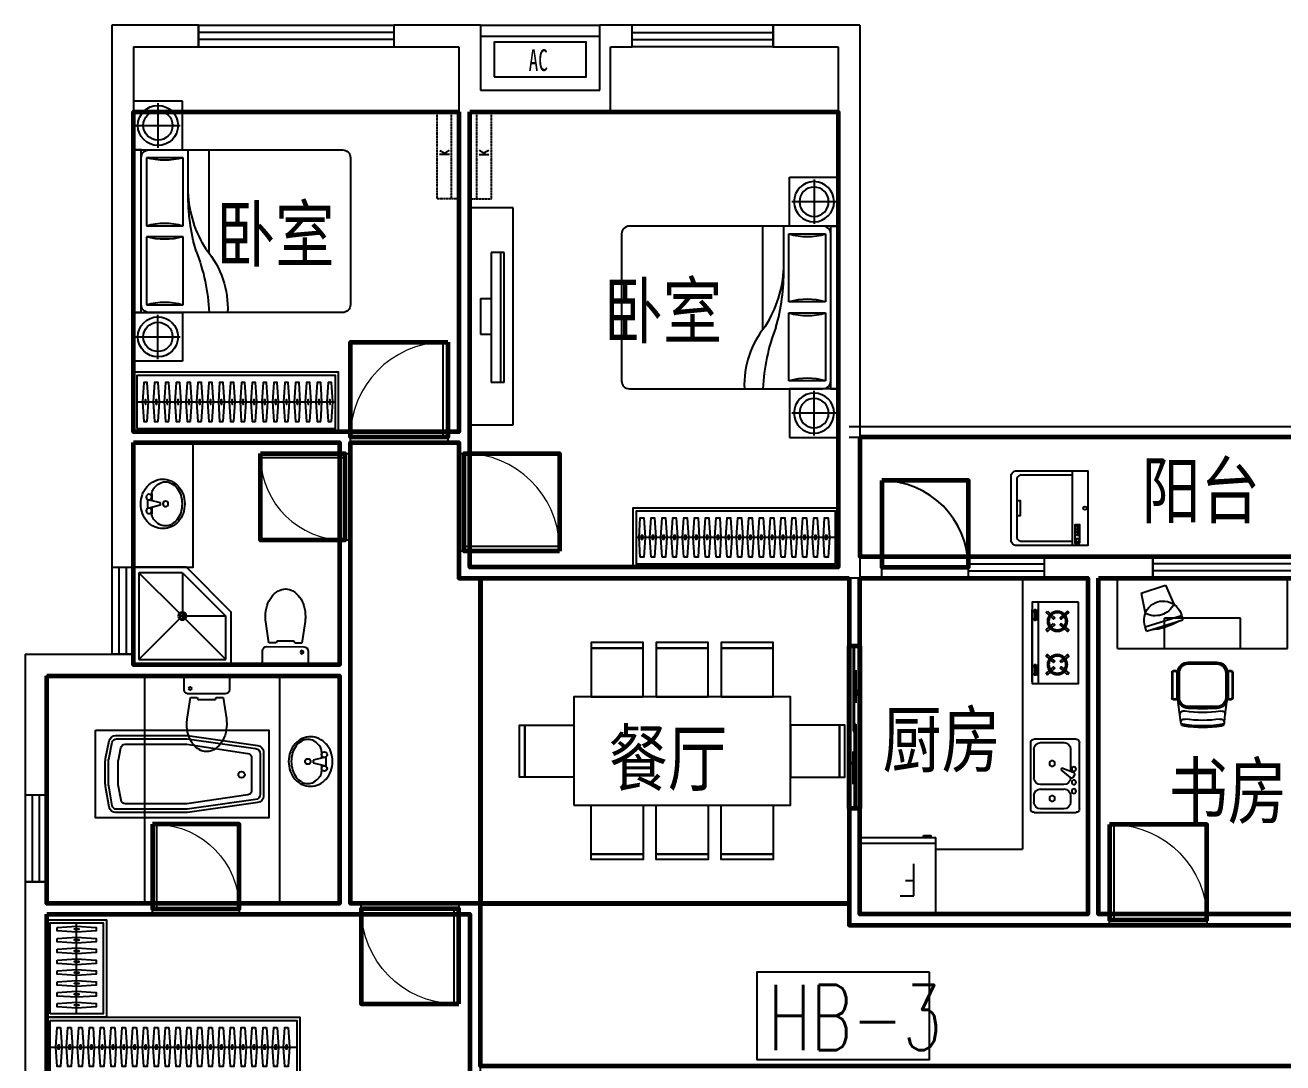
# Model space of a CAD drawing. Extents: x 4765935 to 4799335, y -1163545 to -1143942.
# Drawn here: x 4765935 to 4777535, y -1153512 to -1143942 of the extents above; entities that cross this region are included whole.
import ezdxf

# ---------------------------------------------------------------- set-up
doc = ezdxf.new("R2010")
doc.units = 0
doc.header["$MEASUREMENT"] = 0
doc.linetypes.add('HIDDEN', pattern=[0.375, 0.25, -0.125])
doc.layers.get('0').update_dxf_attribs({"linetype": 'CONTINUOUS'})
for name, color, linetype in [('Balcony(阳台)', 11, 'CONTINUOUS'), ('Elec(电器)', 33, 'CONTINUOUS'), ('FURN', 8, 'CONTINUOUS'), ('Furniture(家具)', 8, 'CONTINUOUS'), ('Lvtry(厨卫)', 136, 'CONTINUOUS'), ('Text(文字)', 7, 'CONTINUOUS'), ('WALL', 2, 'CONTINUOUS'), ('WINDOW', 4, 'CONTINUOUS')]:
    doc.layers.add(name, color=color, linetype=linetype)
doc.layers.add('GT_书房', color=205, linetype='CONTINUOUS', lineweight=60, true_color=0x8059a6)
for name, color, linetype, lineweight in [('GT_卧室', 1, 'CONTINUOUS', 60), ('GT_卫生间', 5, 'CONTINUOUS', 60), ('GT_厨房', 4, 'CONTINUOUS', 60), ('GT_过道', 30, 'CONTINUOUS', 60), ('GT_门', 245, 'CONTINUOUS', 60), ('GT_阳台', 6, 'CONTINUOUS', 60), ('GT_餐厅', 3, 'CONTINUOUS', 60)]:
    doc.layers.add(name, color=color, linetype=linetype, lineweight=lineweight)
doc.styles.add('-黑体', font='simhei.ttf', dxfattribs={"width": 0.8})
doc.styles.add('_ZBHZ', font='simhei.ttf', dxfattribs={"width": 0.8})
doc.styles.add('DIM_FONT', font='SIMPLEX.shx', dxfattribs={"width": 0.8})
doc.styles.add('HZ', font='txt', dxfattribs={"bigfont": 'hztxt'})

# ---------------------------------------------------------------- blocks, each defined once
blk = doc.blocks.new('*U31')
blk.add_line((-970, -275), (1305, -275))
for points in [[(-1000, 0), (1335, 0), (1335, -550), (-1000, -550)], [(-970, -30), (1305, -30), (1305, -520), (-970, -520)]]:
    blk.add_lwpolyline(points, close=True)
at = {"elevation": 0}
for points in [[(-874, -95), (-862, -275), (-874, -455), (-906, -455), (-918, -275), (-906, -95)], [(-774, -95), (-762, -275), (-774, -455), (-806, -455), (-818, -275), (-806, -95)], [(-674, -95), (-662, -275), (-674, -455), (-706, -455), (-718, -275), (-706, -95)], [(-574, -95), (-562, -275), (-574, -455), (-606, -455), (-618, -275), (-606, -95)], [(-474, -95), (-462, -275), (-474, -455), (-506, -455), (-518, -275), (-506, -95)], [(-374, -95), (-362, -275), (-374, -455), (-406, -455), (-418, -275), (-406, -95)], [(-274, -95), (-262, -275), (-274, -455), (-306, -455), (-318, -275), (-306, -95)], [(-174, -95), (-162, -275), (-174, -455), (-206, -455), (-218, -275), (-206, -95)], [(-74, -95), (-62, -275), (-74, -455), (-106, -455), (-118, -275), (-106, -95)], [(26, -95), (38, -275), (26, -455), (-6, -455), (-18, -275), (-6, -95)], [(126, -95), (138, -275), (126, -455), (94, -455), (82, -275), (94, -95)], [(226, -95), (238, -275), (226, -455), (194, -455), (182, -275), (194, -95)], [(326, -95), (338, -275), (326, -455), (294, -455), (282, -275), (294, -95)], [(426, -95), (438, -275), (426, -455), (394, -455), (382, -275), (394, -95)], [(526, -95), (538, -275), (526, -455), (494, -455), (482, -275), (494, -95)], [(626, -95), (638, -275), (626, -455), (594, -455), (582, -275), (594, -95)], [(726, -95), (738, -275), (726, -455), (694, -455), (682, -275), (694, -95)], [(826, -95), (838, -275), (826, -455), (794, -455), (782, -275), (794, -95)], [(926, -95), (938, -275), (926, -455), (894, -455), (882, -275), (894, -95)], [(1026, -95), (1038, -275), (1026, -455), (994, -455), (982, -275), (994, -95)], [(1126, -95), (1138, -275), (1126, -455), (1094, -455), (1082, -275), (1094, -95)], [(1226, -95), (1238, -275), (1226, -455), (1194, -455), (1182, -275), (1194, -95)]]:
    blk.add_lwpolyline(points, close=True, dxfattribs=at)
at = {"ltscale": 15, "elevation": 0}
for points in [[(-894, -255), (-886, -255), (-886, -295), (-894, -295)], [(-794, -255), (-786, -255), (-786, -295), (-794, -295)], [(-694, -255), (-686, -255), (-686, -295), (-694, -295)], [(-594, -255), (-586, -255), (-586, -295), (-594, -295)], [(-494, -255), (-486, -255), (-486, -295), (-494, -295)], [(-394, -255), (-386, -255), (-386, -295), (-394, -295)], [(-294, -255), (-286, -255), (-286, -295), (-294, -295)], [(-194, -255), (-186, -255), (-186, -295), (-194, -295)], [(-94, -255), (-86, -255), (-86, -295), (-94, -295)], [(6, -255), (14, -255), (14, -295), (6, -295)], [(106, -255), (114, -255), (114, -295), (106, -295)], [(206, -255), (214, -255), (214, -295), (206, -295)], [(306, -255), (314, -255), (314, -295), (306, -295)], [(406, -255), (414, -255), (414, -295), (406, -295)], [(506, -255), (514, -255), (514, -295), (506, -295)], [(606, -255), (614, -255), (614, -295), (606, -295)], [(706, -255), (714, -255), (714, -295), (706, -295)], [(806, -255), (814, -255), (814, -295), (806, -295)], [(906, -255), (914, -255), (914, -295), (906, -295)], [(1006, -255), (1014, -255), (1014, -295), (1006, -295)], [(1106, -255), (1114, -255), (1114, -295), (1106, -295)], [(1206, -255), (1214, -255), (1214, -295), (1206, -295)]]:
    blk.add_lwpolyline(points, close=True, dxfattribs=at)
blk = doc.blocks.new('*U33')
for p, q in [((128, 210), (0, 210)), ((0, 210), (0, -210)), ((168, -170), (168, 170)), ((400, 181), (202, 152)), ((202, 152), (202, 90)), ((202, 90), (220, 82)), ((220, 82), (220, -80)), ((220, -80), (202, -85)), ((202, -85), (202, -152)), ((0, -210), (128, -210)), ((202, -152), (398, -181))]:
    blk.add_line(p, q)
blk.add_circle((118, 154), 14.5)
for centre, radius, start, end in [((128, 170), 40, 360, 90), ((446, -168), 352, 90.2924, 97.7689), ((446, -168), 352, 73.6387, 90.2924), ((470, -85), 266, 54.4566, 73.6387), ((508, -33), 201, 30.1295, 54.4566), ((565, 1), 135, 0.2924, 30.1295), ((565, 1), 135, 330.4554, 0.2924), ((507, 33), 201, 306.1283, 330.4554), ((128, -170), 40, 270, 360), ((444, 168), 352, 262.5124, 270.2924), ((444, 168), 352, 270.2924, 286.9462), ((469, 85), 266, 286.9462, 306.1283)]:
    blk.add_arc(centre, radius, start, end)
blk = doc.blocks.new('浴缸')
blk.add_lwpolyline([(50, 0), (1650, 0), (1650, -810), (50, -810)], close=True)
for points in [[(236, -50), (899, -50), (1548, -142, -0.373608), (1600, -201), (1600, -405), (1600, -609, -0.373608), (1548, -668), (899, -760), (238, -760, -0.362448), (178, -711), (144, -520, -0.045009), (141, -493), (141, -290, -0.050682), (144, -260), (178, -98, -0.356057)], [(897, -80), (1527, -169, -0.373608), (1570, -219), (1570, -405), (1570, -591, -0.373608), (1527, -641), (897, -730), (246, -730, -0.362448), (206, -697), (173, -514, -0.045009), (171, -493), (171, -290, -0.050682), (174, -266), (205, -112, -0.356057), (245, -80)], [(893, -130), (1457, -214, -0.373608), (1491, -253), (1491, -405), (1491, -557, -0.373608), (1457, -596), (893, -680), (327, -680, -0.362448), (287, -647), (261, -504, -0.045009), (260, -493), (260, -290, -0.050682), (262, -278), (285, -162, -0.356057), (324, -130)]]:
    blk.add_lwpolyline(points, format="xyb", close=True)
blk.add_circle((1398, -411), 29)
blk = doc.blocks.new('*U38')
at = {"color": 0, "linetype": 'ByBlock'}
for p, q in [((-32, -173), (-93, -173)), ((38, -135), (-39, -135)), ((-13, -249), (-38, -148)), ((38, -148), (13, -249)), ((92, -173), (31, -173)), ((13, -249), (-13, -249))]:
    blk.add_line(p, q, dxfattribs=at)
at = {"color": 0, "linetype": 'ByBlock', "extrusion": (0, 0, -1)}
for centre, major_axis, start_param, end_param in [((-10, -302), (-162, 162), 0.056242, 0.430098), ((0, -328), (-181, 181), 0.430098, 0.782884), ((0, -328), (-181, 181), 0.782885, 1.135671), ((10, -302), (-162, 162), 1.135671, 1.509527), ((-47, -275), (-128, 128), 5.495273, 5.931345), ((-24, -285), (146, 146), 4.360549, 4.768631), ((-45, -323), (-116, 116), 5.999869, 6.422569), ((-18, -360), (148, 148), -1.431413, -1.379657), ((-92, -249), (53.9, 53.9), -1.379657, -0.787912), ((-64, -148), (-18, 18), 3.924477, 10.207662), ((63, -147), (-18, 18), 3.924477, 10.207662), ((92, -249), (53.9, 53.9), -0.787912, -0.224872), ((45, -323), (-116, 116), 1.345924, 1.849085), ((24, -285), (-146, 146), 1.509527, 1.917609), ((47, -274), (128, 128), 0.346813, 0.782885), ((-47, -275), (128, 128), 3.488405, 3.924477), ((-88, -300), (81.8, 81.8), 3.924477, 4.429073), ((-88, -300), (-81.8, 81.8), 4.990678, 5.495273), ((0, -300), (-18, 18), 3.924477, 10.207662), ((88, -300), (-81.8, 81.8), 1.849085, 2.353681), ((88, -300), (81.8, 81.8), 0.782884, 1.28748), ((47, -274), (-128, 128), 2.353681, 2.789753), ((-25, -264), (-146, 146), 4.65112, 5.059202), ((-45, -277), (-116, 116), 4.567978, 4.990678), ((-10, -247), (-162, 162), 4.277264, 4.65112), ((-18, -240), (148, 148), 2.654889, 2.997182), ((0, -221), (-181, 181), 3.924477, 4.277264), ((0, -182), (191, 191), 2.353681, 2.654889), ((0, -182), (-191, 191), 3.623269, 3.924477), ((0, -221), (-181, 181), 3.571691, 3.924477), ((18, -240), (148, 148), 1.71018, 2.052473), ((9, -247), (-162, 162), 3.197835, 3.57169), ((45, -277), (-116, 116), 2.858276, 3.280976), ((24, -264), (146, 146), 1.218956, 1.627038)]:
    blk.add_ellipse(centre, major_axis=major_axis, ratio=1, start_param=start_param, end_param=end_param, dxfattribs=at)
blk = doc.blocks.new('*U40')
blk.add_line((-970, -275), (-132, -275))
for points in [[(-1000, 0), (-102, 0), (-102, -550), (-1000, -550)], [(-970, -30), (-132, -30), (-132, -520), (-970, -520)]]:
    blk.add_lwpolyline(points, close=True)
at = {"elevation": 0}
for points in [[(-874, -95), (-862, -275), (-874, -455), (-906, -455), (-918, -275), (-906, -95)], [(-774, -95), (-762, -275), (-774, -455), (-806, -455), (-818, -275), (-806, -95)], [(-674, -95), (-662, -275), (-674, -455), (-706, -455), (-718, -275), (-706, -95)], [(-574, -95), (-562, -275), (-574, -455), (-606, -455), (-618, -275), (-606, -95)], [(-474, -95), (-462, -275), (-474, -455), (-506, -455), (-518, -275), (-506, -95)], [(-374, -95), (-362, -275), (-374, -455), (-406, -455), (-418, -275), (-406, -95)], [(-274, -95), (-262, -275), (-274, -455), (-306, -455), (-318, -275), (-306, -95)], [(-174, -95), (-162, -275), (-174, -455), (-206, -455), (-218, -275), (-206, -95)]]:
    blk.add_lwpolyline(points, close=True, dxfattribs=at)
at = {"ltscale": 15, "elevation": 0}
for points in [[(-894, -255), (-886, -255), (-886, -295), (-894, -295)], [(-794, -255), (-786, -255), (-786, -295), (-794, -295)], [(-694, -255), (-686, -255), (-686, -295), (-694, -295)], [(-594, -255), (-586, -255), (-586, -295), (-594, -295)], [(-494, -255), (-486, -255), (-486, -295), (-494, -295)], [(-394, -255), (-386, -255), (-386, -295), (-394, -295)], [(-294, -255), (-286, -255), (-286, -295), (-294, -295)], [(-194, -255), (-186, -255), (-186, -295), (-194, -295)]]:
    blk.add_lwpolyline(points, close=True, dxfattribs=at)
blk = doc.blocks.new('A$C0C6E27F8')
at = {"layer": 'FURN'}
for p, q in [((0, 1568), (0, 0)), ((648, 1568), (0, 1568)), ((648, 1568), (648, 0)), ((137, 1350), (66, 1124)), ((137, 1350), (324, 1312)), ((448, 1313), (343, 977)), ((490, 1299), (385, 964)), ((490, 1299), (448, 1313)), ((66, 1124), (241, 1049)), ((369, 433), (369, 1135)), ((648, 1135), (369, 1135)), ((856, 1027), (856, 1053)), ((862, 1027), (862, 1053)), ((869, 1066), (1106, 1066)), ((869, 1060), (1106, 1060)), ((1113, 1053), (1113, 1027)), ((1119, 1053), (1119, 1027)), ((343, 977), (385, 964)), ((1106, 1019), (869, 1019)), ((1106, 1014), (869, 1014)), ((1106, 1014), (869, 1014)), ((1102, 1014), (873, 1014)), ((1102, 997), (873, 997)), ((1257, 992), (1102, 1014)), ((1227, 945), (1226, 964)), ((1327, 983), (1257, 992)), ((774, 915), (774, 652)), ((790, 915), (790, 652)), ((1184, 652), (1184, 915)), ((1201, 652), (1201, 915)), ((1201, 830), (1201, 737)), ((1227, 620), (1225, 602)), ((1327, 582), (1256, 574)), ((856, 515), (856, 541)), ((862, 515), (862, 541)), ((869, 554), (1106, 554)), ((869, 554), (1106, 554)), ((869, 548), (1106, 548)), ((1106, 507), (869, 507)), ((1106, 502), (869, 502)), ((873, 570), (1102, 570)), ((873, 554), (1102, 554)), ((1256, 574), (1102, 554)), ((1113, 541), (1113, 515)), ((1119, 541), (1119, 515)), ((649, 433), (369, 433)), ((648, 0), (0, 0))]:
    blk.add_line(p, q, dxfattribs=at)
for centre, radius, start, end in [((387, 1147), 176, 69.7334, 255.3221), ((153, 1221), 194, 297.1555, 27.8831), ((-143, 1314), 624, 329.7446, 355.3107), ((869, 1053), 13.1, 90, 180), ((869, 1053), 7.66, 90, 180), ((1106, 1053), 13.1, 0, 90), ((1106, 1053), 7.66, 0, 90), ((873, 915), 98.5, 90, 180), ((873, 915), 82.1, 90, 180), ((869, 1027), 13.1, 180, 270), ((869, 1027), 7.66, 180, 270), ((1102, 915), 98.5, 0, 90), ((1102, 915), 82.1, 0, 90), ((1106, 1027), 7.66, 270, 0), ((1106, 1027), 13.1, 270, 0), ((1253, 964), 27.4, 82.6639, 179.9194), ((145, 782), 1094, 351.4477, 8.5523), ((1330, 952), 30.7, 94.3671, 192.7376), ((218, 782), 1094, 351.4477, 8.5523), ((1332, 950), 32.8, 8.5523, 98.5523), ((218, 782), 1144, 350.0128, 9.9872), ((218, 782), 1160, 351.4477, 8.5523), ((873, 652), 98.5, 180, 270), ((873, 652), 82.1, 180, 270), ((1102, 652), 82.1, 270, 0), ((1102, 652), 98.5, 270, 0), ((1253, 602), 27.4, 179.9194, 276.3911), ((1330, 616), 30.7, 167.2624, 265.6329), ((1332, 615), 32.8, 261.4477, 351.4477), ((869, 541), 13.1, 90, 180), ((869, 515), 13.1, 180, 270), ((869, 541), 7.66, 90, 180), ((869, 515), 7.66, 180, 270), ((1106, 541), 13.1, 0, 90), ((1106, 541), 7.66, 0, 90), ((1106, 515), 7.66, 270, 0), ((1106, 515), 13.1, 270, 0)]:
    blk.add_arc(centre, radius, start, end, dxfattribs=at)
blk = doc.blocks.new('fer')
at = {"layer": 'Lvtry(厨卫)'}
blk.add_line((2033058, -791454), (2033741, -791454), dxfattribs=at)
blk.add_lwpolyline([(2033694, -792016), (2033104, -792016, -0.414214), (2033054, -791966), (2033054, -791310), (2033744, -791310), (2033744, -791966, -0.414214)], format="xyb", close=True, dxfattribs=at)
blk.add_lwpolyline([(2033706, -791454), (2033706, -791921, -0.414214), (2033666, -791961), (2033131, -791961, -0.414214), (2033091, -791921), (2033091, -791454)], format="xyb", dxfattribs=at)
for points in [[(2033722, -791381), (2033551, -791381), (2033551, -791429), (2033722, -791429)], [(2033562, -791396), (2033575, -791396), (2033575, -791408), (2033562, -791408)], [(2033587, -791396), (2033601, -791396), (2033601, -791408), (2033587, -791408)], [(2033612, -791396), (2033625, -791396), (2033625, -791408), (2033612, -791408)], [(2033638, -791396), (2033652, -791396), (2033652, -791408), (2033638, -791408)], [(2033680, -791420), (2033708, -791420), (2033708, -791390), (2033680, -791390)]]:
    blk.add_lwpolyline(points, close=True, dxfattribs=at)
blk.add_lwpolyline([(2033328, -791961), (2033328, -791933), (2033399, -791933), (2033470, -791933), (2033470, -791961)], dxfattribs=at)
blk.add_circle((2033399, -791335), 16, dxfattribs=at)
blk = doc.blocks.new('$plan$00002156')
for p, q in [((-450, 450, 0), (450, 450, 0)), ((-450, -450, 0), (-450, 450, 0)), ((-400, 400, 0), (400, 400, 0)), ((-400, 400, 0), (-26.2175, 26.2175, 0)), ((-400, -400, 0), (-400, 400, 0)), ((26.4075, 26.41, 0), (400, 400, 0)), ((400, 400, 0), (400, 0, 0)), ((450, 450, 0), (450, -37.5, 0)), ((0, 0, 0), (-25, 0, 0)), ((0, 0, 0), (0, 25, 0)), ((25, 0, 0), (0, 0, 0)), ((0, -25, 0), (0, 0, 0)), ((0, -400, 0), (400, 0, 0)), ((400, 0, 0), (37.5, 0, 0)), ((-400, -400, 0), (-26.5225, -26.5225, 0)), ((0, -400, 0), (0, -37.5, 0)), ((37.5, -450, 0), (450, -37.5, 0)), ((37.5, -450, 0), (-450, -450, 0)), ((0, -400, 0), (-400, -400, 0))]:
    blk.add_line(p, q)
for radius in [37.5, 25]:
    blk.add_circle((0, 0, 0), radius)
blk = doc.blocks.new('空调室外机2')
at = {"ltscale": 0.5}
blk.add_lwpolyline([(0, 0), (850, 0), (850, 320), (0, 320)], close=True, dxfattribs=at)
at = {"ltscale": 0.5, "style": '_ZBHZ', "width": 0.65}
blk.add_text('AC', height=200, dxfattribs=at).set_placement((319, 55))
blk = doc.blocks.new('双人床1')
at = {"layer": 'Furniture(家具)', "ltscale": 30}
for p, q in [((810815, -158427), (810365, -158427)), ((810365, -158427), (810365, -158877)), ((810590, -158447), (810590, -158857)), ((810815, -158877), (810815, -158427)), ((810385, -158652), (810796, -158652)), ((810365, -158877), (810365, -160377)), ((810438, -158877), (810365, -158877)), ((810365, -158877), (810815, -158877)), ((810435, -158877), (810435, -160377)), ((812293, -158877), (810508, -158877)), ((810484, -159576), (810484, -158949)), ((810484, -158949), (810821, -158949)), ((810821, -158949), (810821, -159576)), ((812365, -160305), (812365, -158949)), ((811062, -159431), (811062, -160377)), ((810821, -159576), (810484, -159576)), ((810484, -160305), (810484, -159678)), ((810484, -159678), (810821, -159678)), ((810821, -159678), (810821, -160305)), ((810869, -159979), (810869, -160377)), ((810821, -160305), (810484, -160305)), ((810438, -160377), (810365, -160377)), ((810365, -160827), (810365, -160377)), ((810365, -160377), (810815, -160377)), ((810508, -160377), (812293, -160377)), ((810590, -160807), (810590, -160397)), ((810815, -160377), (810815, -160827)), ((810385, -160602), (810796, -160602)), ((810815, -160827), (810365, -160827))]:
    blk.add_line(p, q, dxfattribs=at)
for centre, radius, start, end in [((810590, -158652), 185, 0, 359.7478), ((810590, -158652), 135, 0, 359.6531), ((810508, -158949), 72.3, 90, 180), ((809291, -158796), 1773, 338.5931, 357.384), ((810381, -158913), 852, 320.4539, 2.4327), ((812293, -158949), 72.3, 0, 90), ((810652, -158371), 602, 253.7398, 286.2602), ((812730, -159957), 1861, 163.9608, 180.6772), ((811937, -160033), 1069, 147.2925, 177.771), ((810652, -160154), 602, 73.7398, 106.2602), ((810652, -159100), 602, 253.7398, 286.2602), ((810508, -160305), 72.3, 180, 270), ((810652, -160883), 602, 73.7398, 106.2602), ((812293, -160305), 72.3, 270, 0), ((810590, -160602), 185, 0.2522, 0), ((810590, -160602), 135, 0.3469, 0)]:
    blk.add_arc(centre, radius, start, end, dxfattribs=at)
blk = doc.blocks.new('*U34')
blk.add_line((-970, -275), (861, -275))
for points in [[(-1000, 0), (891, 0), (891, -550), (-1000, -550)], [(-970, -30), (861, -30), (861, -520), (-970, -520)]]:
    blk.add_lwpolyline(points, close=True)
at = {"elevation": 0}
for points in [[(-874, -95), (-862, -275), (-874, -455), (-906, -455), (-918, -275), (-906, -95)], [(-774, -95), (-762, -275), (-774, -455), (-806, -455), (-818, -275), (-806, -95)], [(-674, -95), (-662, -275), (-674, -455), (-706, -455), (-718, -275), (-706, -95)], [(-574, -95), (-562, -275), (-574, -455), (-606, -455), (-618, -275), (-606, -95)], [(-474, -95), (-462, -275), (-474, -455), (-506, -455), (-518, -275), (-506, -95)], [(-374, -95), (-362, -275), (-374, -455), (-406, -455), (-418, -275), (-406, -95)], [(-274, -95), (-262, -275), (-274, -455), (-306, -455), (-318, -275), (-306, -95)], [(-174, -95), (-162, -275), (-174, -455), (-206, -455), (-218, -275), (-206, -95)], [(-74, -95), (-62, -275), (-74, -455), (-106, -455), (-118, -275), (-106, -95)], [(26, -95), (38, -275), (26, -455), (-6, -455), (-18, -275), (-6, -95)], [(126, -95), (138, -275), (126, -455), (94, -455), (82, -275), (94, -95)], [(226, -95), (238, -275), (226, -455), (194, -455), (182, -275), (194, -95)], [(326, -95), (338, -275), (326, -455), (294, -455), (282, -275), (294, -95)], [(426, -95), (438, -275), (426, -455), (394, -455), (382, -275), (394, -95)], [(526, -95), (538, -275), (526, -455), (494, -455), (482, -275), (494, -95)], [(626, -95), (638, -275), (626, -455), (594, -455), (582, -275), (594, -95)], [(726, -95), (738, -275), (726, -455), (694, -455), (682, -275), (694, -95)], [(826, -95), (838, -275), (826, -455), (794, -455), (782, -275), (794, -95)]]:
    blk.add_lwpolyline(points, close=True, dxfattribs=at)
at = {"ltscale": 15, "elevation": 0}
for points in [[(-894, -255), (-886, -255), (-886, -295), (-894, -295)], [(-794, -255), (-786, -255), (-786, -295), (-794, -295)], [(-694, -255), (-686, -255), (-686, -295), (-694, -295)], [(-594, -255), (-586, -255), (-586, -295), (-594, -295)], [(-494, -255), (-486, -255), (-486, -295), (-494, -295)], [(-394, -255), (-386, -255), (-386, -295), (-394, -295)], [(-294, -255), (-286, -255), (-286, -295), (-294, -295)], [(-194, -255), (-186, -255), (-186, -295), (-194, -295)], [(-94, -255), (-86, -255), (-86, -295), (-94, -295)], [(6, -255), (14, -255), (14, -295), (6, -295)], [(106, -255), (114, -255), (114, -295), (106, -295)], [(206, -255), (214, -255), (214, -295), (206, -295)], [(306, -255), (314, -255), (314, -295), (306, -295)], [(406, -255), (414, -255), (414, -295), (406, -295)], [(506, -255), (514, -255), (514, -295), (506, -295)], [(606, -255), (614, -255), (614, -295), (606, -295)], [(706, -255), (714, -255), (714, -295), (706, -295)], [(806, -255), (814, -255), (814, -295), (806, -295)]]:
    blk.add_lwpolyline(points, close=True, dxfattribs=at)
blk = doc.blocks.new('电视2')
at = {"layer": 'Furniture(家具)'}
for p, q in [((0, -400), (0, 0)), ((0, 0), (2000, 0)), ((2000, 0), (2000, -400)), ((1590, -116), (390, -116)), ((2000, -400), (0, -400))]:
    blk.add_line(p, q, dxfattribs=at)
at = {"layer": 'Furniture(家具)', "ltscale": 30}
for p, q in [((390, -82), (390, -202)), ((390, -82), (1590, -82)), ((1590, -82), (1590, -202)), ((1590, -202), (390, -202)), ((835, -300), (835, -202)), ((1165, -300), (1165, -202)), ((1165, -300), (835, -300))]:
    blk.add_line(p, q, dxfattribs=at)
blk = doc.blocks.new('*U39')
at = {"linetype": 'HIDDEN', "ltscale": 0.3}
blk.add_line((0, -117), (800, -117), dxfattribs=at)
for p, q in [((408, -137), (408, -227)), ((448, -138), (408, -196)), ((445, -226), (420, -178))]:
    blk.add_line(p, q)
blk.add_lwpolyline([(800, -50), (0, -50), (0, -250), (800, -250)], close=True, dxfattribs=at)
blk = doc.blocks.new('A$C549F0D6A')
at = {"layer": 'Furniture(家具)', "linetype": 'ByBlock'}
for points in [[(0, 525), (480, 525), (480, 75), (0, 75), (0, 525)], [(480, 75), (480, 25), (0, 25), (0, 75), (480, 75)]]:
    blk.add_lwpolyline(points, dxfattribs=at)
blk = doc.blocks.new('czd')
at = {"layer": 'Furniture(家具)', "linetype": 'ByBlock'}
blk.add_lwpolyline([(254292, -42312), (254292, -40312), (255292, -40312), (255292, -42312)], close=True, dxfattribs=at)
at = {"layer": 'Furniture(家具)', "color": 191}
for p, rotation in [((255032, -39787), 180), ((255817, -40952), 90), ((255817, -41552), 90), ((255817, -42152), 90)]:
    blk.add_blockref('A$C549F0D6A', p, dxfattribs=dict(at, rotation=rotation))
at = {"layer": 'Furniture(家具)', "color": 191, "xscale": -1, "rotation": 270}
for p in [(253767, -40952), (253767, -41552), (253767, -42152)]:
    blk.add_blockref('A$C549F0D6A', p, dxfattribs=at)
at = {"layer": 'Furniture(家具)', "color": 191, "xscale": -1}
blk.add_blockref('A$C549F0D6A', (255032, -42837), dxfattribs=at)
blk = doc.blocks.new('_E15UYS')
for p, q in [((-56, 0), (-56, 700)), ((-33, 544), (-22, 544)), ((-32, 635), (-22, 635)), ((-24, 619), (-24, 554)), ((-7, 619), (-24, 619)), ((-24, 554), (-7, 554)), ((-7, 554), (-7, 619)), ((0, 15), (0, 638)), ((-32, 162), (-22, 162)), ((-24, 146), (-24, 81)), ((-7, 146), (-24, 146)), ((-7, 81), (-7, 146)), ((-33, 71), (-22, 71)), ((-24, 81), (-7, 81))]:
    blk.add_line(p, q)
for points in [[(-400, 700), (0, 700), (0, 0), (-400, 0), (-400, 700)], [(-252, 518), (-241, 505), (-304, 449), (-316, 462), (-252, 518)], [(-185, 518), (-196, 505), (-132, 449), (-121, 462), (-185, 518)], [(-252, 181), (-241, 194), (-304, 250), (-316, 237), (-252, 181)], [(-185, 181), (-196, 194), (-132, 250), (-121, 237), (-185, 181)]]:
    blk.add_lwpolyline(points)
for points in [[(-304, 624), (-241, 567), (-252, 555), (-316, 611)], [(-132, 624), (-196, 567), (-185, 555), (-121, 611)], [(-304, 75), (-241, 132), (-252, 144), (-316, 88)], [(-132, 75), (-196, 132), (-185, 144), (-121, 88)]]:
    blk.add_lwpolyline(points, close=True)
for points in [[(-32, 635, 0.259034), (-36, 634, 0.076276), (-41, 622, 0.036515), (-43, 609, 0.026615), (-44, 590, 0.026615), (-43, 571, 0.036515), (-41, 557, 0.076276), (-36, 546, 0.259034), (-32, 544, 0.078462), (-31, 544, 0.056762)], [(-22, 635, 0.259034), (-25, 634, 0.076276), (-30, 622, 0.036515), (-33, 609, 0.026615), (-34, 590, 0.026615), (-33, 571, 0.036515), (-30, 557, 0.076276), (-25, 546, 0.259034), (-22, 544, 0.259034), (-18, 546, 0.056762), (-14, 554, 0.036515)], [(-13, 619, 0.008736), (-13, 622, 0.076276), (-18, 634, 0.259034), (-22, 635, 0.259034)], [(-32, 162, 0.259034), (-36, 161, 0.076276), (-41, 149, 0.036515), (-43, 136, 0.026615), (-44, 117, 0.026615), (-43, 98, 0.036515), (-41, 84, 0.076276), (-36, 73, 0.259034), (-32, 71, 0.078462), (-31, 71, 0.056762)], [(-22, 162, 0.259034), (-25, 161, 0.076276), (-30, 149, 0.036515), (-33, 136, 0.026615), (-34, 117, 0.026615), (-33, 98, 0.036515), (-30, 84, 0.076276), (-25, 73, 0.259034), (-22, 71, 0.259034), (-18, 73, 0.056762), (-14, 81, 0.036515)], [(-13, 146, 0.008736), (-13, 149, 0.076276), (-18, 161, 0.259034), (-22, 162, 0.259034)]]:
    blk.add_lwpolyline(points, format="xyb")
for centre, radius in [((-218, 536), 86.4), ((-218, 536), 73.5), ((-218, 163), 86.4), ((-218, 163), 73.5)]:
    blk.add_circle(centre, radius)
at = {"width": 0.8, "flags": 9}
for tag in ['XSIZE', 'YSIZE']:
    blk.add_attdef(tag, (0, 0), '', height=0.5, dxfattribs=at)
blk = doc.blocks.new('M_E25ESP')
at = {"color": 0, "linetype": 'ByBlock'}
for p, q in [((0, -307), (0, 307)), ((31, 338), (419, 338)), ((82, 245), (82, 40)), ((358, 307), (143, 307)), ((419, -20), (419, 245)), ((450, 307), (450, -307)), ((48, 2), (57, -12)), ((59, 31), (163, 70)), ((173, 53), (87, -18)), ((163, 70), (173, 53)), ((143, -82), (358, -82)), ((82, -184), (82, -245)), ((358, -123), (143, -123)), ((419, -245), (419, -184)), ((419, -338), (31, -338)), ((143, -307), (358, -307))]:
    blk.add_line(p, q, dxfattribs=at)
for centre, radius in [((251, 112), 25.6), ((51, 61), 20.5), ((51, -61), 20.5), ((51, -143), 20.5), ((251, -210), 25.6)]:
    blk.add_circle(centre, radius, dxfattribs=at)
for centre, radius, start, end in [((31, 307), 30.7, 90, 180), ((143, 245), 61.4, 90, 180), ((358, 245), 61.4, 0, 90), ((419, 307), 30.7, 0, 90), ((66, 12), 20.5, 110.5377, 210), ((74, -2), 20.5, 210, 309.4623), ((143, -20), 61.4, 180, 270), ((358, -20), 61.4, 270, 0), ((143, -184), 61.4, 90, 180), ((358, -184), 61.4, 0, 90), ((31, -307), 30.7, 180, 270), ((143, -245), 61.4, 180, 270), ((358, -245), 61.4, 270, 0), ((419, -307), 30.7, 270, 0)]:
    blk.add_arc(centre, radius, start, end, dxfattribs=at)
at = {"style": 'DIM_FONT', "width": 0.8, "flags": 9}
for tag in ['XSIZE', 'YSIZE']:
    blk.add_attdef(tag, (0, 0), '', height=0.5, dxfattribs=at)
blk = doc.blocks.new('*U32')
for p, q in [((-300, 0), (-300, -700)), ((400, 0), (-300, 0)), ((400, 0), (400, -700)), ((30, -162), (-98, -162)), ((-98, -162), (-98, -457)), ((-21, -303), (-98, -303)), ((400, -650), (-300, -650)), ((400, -700), (-300, -700)), ((-258, -700), (-258, -720)), ((-187, -720), (-258, -720)), ((-187, -700), (-187, -720))]:
    blk.add_line(p, q)
blk = doc.blocks.new('$DorLib2D$00000001')
for p, q in [((0.45, 0.975), (0.5, 0.975)), ((0.45, 0), (0.45, 0.975)), ((0.5, 0), (0.5, 0.975)), ((0.5, 0), (0.45, 0))]:
    blk.add_line(p, q)
at = {"lineweight": 13}
blk.add_arc((0.475, 0), 0.975, 91.4693, 180, dxfattribs=at)
blk = doc.blocks.new('$TCHSYS$WIN2D')
for p, q in [((-0.5, 0.5), (0.5, 0.5)), ((-0.5, 0.5), (-0.5, -0.5)), ((0.5, 0.5), (0.5, -0.5)), ((0.5, 0.1667), (-0.5, 0.1667)), ((0.5, -0.1667), (-0.5, -0.1667)), ((-0.5, -0.5), (0.5, -0.5))]:
    blk.add_line(p, q)
blk = doc.blocks.new('$DorLib2D$00000131')
at = {"color": 0, "linetype": 'Continuous'}
for p, q in [((0.15, 0.125), (0.2319, 0.1973)), ((0.2319, 0.1973), (0.2319, 0.125)), ((-0.5, 0.125), (-0.5, 0)), ((0.0192, 0.125), (-0.5, 0.125)), ((0.0192, 0), (0.0192, 0.125)), ((0.35, 0.125), (0.15, 0.125)), ((-0.5, 0), (0.0192, 0)), ((-0.024, 0), (0.5, 0)), ((-0.024, -0.125), (-0.024, 0)), ((0.5, 0), (0.5, -0.125)), ((-0.35, -0.125), (-0.15, -0.125)), ((-0.2319, -0.1973), (-0.2319, -0.125)), ((-0.15, -0.125), (-0.2319, -0.1973)), ((0.5, -0.125), (-0.024, -0.125))]:
    blk.add_line(p, q, dxfattribs=at)

msp = doc.modelspace()

# ---------------------------------------------------------------- linework, layer by layer
at = {"layer": 'Balcony(阳台)'}
for p, q in [((4770135, -1143942), (4771235, -1143942)), ((4770135, -1144042), (4771235, -1144042)), ((4773535, -1147642), (4778335, -1147642)), ((4773535, -1147742), (4778335, -1147742))]:
    msp.add_line(p, q, dxfattribs=at)
at = {"layer": 'GT_书房'}
msp.add_lwpolyline([(4775835, -1149042), (4777935, -1149042), (4778335, -1149042), (4778335, -1152142), (4775835, -1152142), (4775835, -1149042)], dxfattribs=at)
at = {"layer": 'GT_卧室'}
for points in [[(4769935, -1144742), (4769935, -1147692), (4766935, -1147692), (4766935, -1144742), (4769935, -1144742)], [(4770035, -1144742), (4773435, -1144742), (4773435, -1148942), (4770035, -1148942), (4770035, -1144742)], [(4766135, -1152142), (4770035, -1152142), (4770035, -1157942), (4766135, -1157942), (4766135, -1152142)]]:
    msp.add_lwpolyline(points, dxfattribs=at)
at = {"layer": 'GT_卫生间'}
for points in [[(4766935, -1147792), (4768835, -1147792), (4768835, -1149842), (4766935, -1149842), (4766935, -1147792)], [(4766135, -1149942), (4768835, -1149942), (4768835, -1152042), (4766135, -1152042), (4766135, -1149942)]]:
    msp.add_lwpolyline(points, dxfattribs=at)
at = {"layer": 'GT_厨房'}
msp.add_lwpolyline([(4773635, -1149042), (4775735, -1149042), (4775735, -1152142), (4773635, -1152142), (4773635, -1149042)], dxfattribs=at)
at = {"layer": 'GT_过道'}
for points in [[(4770135, -1152042), (4768935, -1152042), (4768935, -1147792), (4769935, -1147792), (4769935, -1149042), (4770135, -1149042), (4770135, -1152042)], [(4778335, -1152317), (4778335, -1153542), (4770135, -1153542), (4770135, -1152042), (4773535, -1152042), (4773535, -1152242), (4778335, -1152242), (4778335, -1152317)]]:
    msp.add_lwpolyline(points, dxfattribs=at)
at = {"layer": 'GT_门'}
for points in [[(4769835, -1146864), (4769835, -1147742), (4768935, -1147742), (4768935, -1146864), (4769835, -1146864)], [(4768105, -1147892), (4768885, -1147892), (4768885, -1148692), (4768105, -1148692), (4768105, -1147892)], [(4770863, -1148792), (4769985, -1148792), (4769985, -1147892), (4770863, -1147892), (4770863, -1148792)], [(4773835, -1148142), (4773835, -1148942), (4774635, -1148942), (4774635, -1148142), (4773835, -1148142)], [(4773535, -1149667), (4773635, -1149667), (4773635, -1151167), (4773535, -1151167), (4773535, -1149667)], [(4767110, -1151312), (4767110, -1152092), (4767910, -1152092), (4767910, -1151312), (4767110, -1151312)], [(4775935, -1151314), (4775935, -1152192), (4776835, -1152192), (4776835, -1151314), (4775935, -1151314)], [(4769935, -1152969), (4769935, -1152092), (4769035, -1152092), (4769035, -1152969), (4769935, -1152969)]]:
    msp.add_lwpolyline(points, dxfattribs=at)
at = {"layer": 'GT_阳台'}
msp.add_lwpolyline([(4773635, -1147742), (4773635, -1148842), (4777735, -1148842), (4777735, -1147742), (4773635, -1147742)], dxfattribs=at)
at = {"layer": 'GT_餐厅'}
msp.add_lwpolyline([(4773535, -1149042), (4773535, -1152042), (4770135, -1152042), (4770135, -1149042), (4773535, -1149042)], dxfattribs=at)
at = {"layer": 'Lvtry(厨卫)'}
for p in [(4775135, -1149042), (4774335, -1151542)]:
    msp.add_line(p, (4775135, -1151542), dxfattribs=at)
for points in [[(4766935, -1147792), (4766935, -1148942), (4767485, -1148942), (4767485, -1147792)], [(4766135, -1152042), (4766135, -1149942), (4767035, -1149942), (4767035, -1152042)], [(4768835, -1149942), (4768835, -1152042), (4768285, -1152042), (4768285, -1149942)]]:
    msp.add_lwpolyline(points, close=True, dxfattribs=at)
at = {"layer": 'Text(文字)', "elevation": 0}
msp.add_lwpolyline([(4774276, -1152677), (4772683, -1152677), (4772683, -1153483), (4774276, -1153483)], close=True, dxfattribs=at)
at = {"layer": 'WALL'}
for p, q in [((4766735, -1143942), (4766735, -1147742)), ((4767535, -1143942), (4766735, -1143942)), ((4767535, -1144142), (4767535, -1143942)), ((4770135, -1143942), (4769335, -1143942)), ((4769335, -1143942), (4769335, -1144142)), ((4770135, -1143942), (4770135, -1144542)), ((4771235, -1144542), (4771235, -1143942)), ((4771535, -1143942), (4771235, -1143942)), ((4771535, -1144142), (4771535, -1143942)), ((4773635, -1143942), (4772835, -1143942)), ((4772835, -1143942), (4772835, -1144142)), ((4773635, -1143942), (4773635, -1149042)), ((4766935, -1144142), (4766935, -1147692)), ((4766935, -1144142), (4767535, -1144142)), ((4769335, -1144142), (4769935, -1144142)), ((4769935, -1144142), (4769935, -1144642)), ((4771335, -1144742), (4771335, -1144142)), ((4771335, -1144142), (4771535, -1144142)), ((4772835, -1144142), (4773435, -1144142)), ((4773435, -1144142), (4773435, -1148942)), ((4770135, -1144542), (4771235, -1144542)), ((4769935, -1144642), (4769935, -1147692)), ((4770035, -1144742), (4771335, -1144742)), ((4770035, -1144742), (4770035, -1147742)), ((4766935, -1147692), (4768885, -1147692)), ((4768935, -1147692), (4768885, -1147692)), ((4768935, -1147792), (4768935, -1147692)), ((4769935, -1147692), (4769835, -1147692)), ((4769835, -1147692), (4769835, -1147792)), ((4766735, -1147742), (4766735, -1148942)), ((4766935, -1148942), (4766935, -1147792)), ((4766935, -1147792), (4768835, -1147792)), ((4768835, -1147792), (4768835, -1147892)), ((4768935, -1147892), (4768935, -1147792)), ((4769835, -1147792), (4769935, -1147792)), ((4769935, -1147792), (4769935, -1147892)), ((4770035, -1147892), (4770035, -1147742)), ((4768835, -1147892), (4768935, -1147892)), ((4769935, -1147892), (4770035, -1147892)), ((4768935, -1148692), (4768835, -1148692)), ((4768835, -1148692), (4768835, -1149842)), ((4768935, -1149842), (4768935, -1148692)), ((4770035, -1148792), (4769935, -1148792)), ((4769935, -1148792), (4769935, -1149042)), ((4770035, -1148942), (4770035, -1148792)), ((4773835, -1148842), (4773635, -1148842)), ((4773635, -1148842), (4773635, -1149042)), ((4773835, -1149042), (4773835, -1148842)), ((4775735, -1148842), (4775335, -1148842)), ((4775335, -1148842), (4775335, -1149042)), ((4776335, -1148842), (4775735, -1148842)), ((4776335, -1149042), (4776335, -1148842)), ((4766735, -1148942), (4766935, -1148942)), ((4773435, -1148942), (4770035, -1148942)), ((4773635, -1149042), (4769935, -1149042)), ((4773535, -1149042), (4773535, -1149667)), ((4773635, -1149042), (4773535, -1149042)), ((4773635, -1149042), (4773835, -1149042)), ((4773635, -1149667), (4773635, -1149042)), ((4775335, -1149042), (4775735, -1149042)), ((4775735, -1149042), (4775735, -1152142)), ((4775835, -1149042), (4775835, -1152142)), ((4775835, -1149042), (4776335, -1149042)), ((4773535, -1149667), (4773635, -1149667)), ((4765935, -1149742), (4765935, -1151042)), ((4765935, -1149742), (4766735, -1149742)), ((4766935, -1149742), (4766735, -1149742)), ((4766935, -1149842), (4766935, -1149742)), ((4768835, -1149842), (4766935, -1149842)), ((4768935, -1152042), (4768935, -1149842)), ((4766135, -1151042), (4766135, -1149942)), ((4766135, -1149942), (4766835, -1149942)), ((4768835, -1149942), (4766835, -1149942)), ((4768835, -1152042), (4768835, -1149942)), ((4765935, -1151042), (4766135, -1151042)), ((4773635, -1151167), (4773535, -1151167)), ((4773535, -1151167), (4773535, -1152242)), ((4773635, -1152142), (4773635, -1151167)), ((4766135, -1151842), (4765935, -1151842)), ((4765935, -1151842), (4765935, -1152142)), ((4766135, -1152042), (4766135, -1151842)), ((4767110, -1152042), (4766135, -1152042)), ((4767110, -1152142), (4767110, -1152042)), ((4768835, -1152042), (4767910, -1152042)), ((4767910, -1152042), (4767910, -1152142)), ((4769035, -1152042), (4768935, -1152042)), ((4769035, -1152142), (4769035, -1152042)), ((4770135, -1152042), (4769935, -1152042)), ((4769935, -1152042), (4769935, -1152142)), ((4770135, -1157942), (4770135, -1152042)), ((4765935, -1152142), (4765935, -1158742)), ((4766135, -1152142), (4767110, -1152142)), ((4766135, -1152142), (4766135, -1158542)), ((4767910, -1152142), (4768885, -1152142)), ((4768885, -1152142), (4769035, -1152142)), ((4769935, -1152142), (4770035, -1152142)), ((4770035, -1157942), (4770035, -1152142)), ((4775735, -1152142), (4773635, -1152142)), ((4775935, -1152142), (4775835, -1152142)), ((4775935, -1152242), (4775935, -1152142)), ((4778335, -1152142), (4776835, -1152142)), ((4776835, -1152142), (4776835, -1152242)), ((4775735, -1152242), (4773535, -1152242)), ((4775735, -1152242), (4775935, -1152242)), ((4776835, -1152242), (4778335, -1152242))]:
    msp.add_line(p, q, dxfattribs=at)
at = {"layer": 'WINDOW'}
for p, q in [((4769935, -1144742), (4766935, -1144742)), ((4770785, -1144742), (4773435, -1144742)), ((4768835, -1148692), (4768835, -1147892)), ((4773835, -1148942), (4773835, -1148142)), ((4773835, -1148842), (4775335, -1148842)), ((4774635, -1148842), (4775335, -1148842)), ((4774635, -1149042), (4774635, -1148842)), ((4774635, -1148909), (4775335, -1148909)), ((4774635, -1148975), (4775335, -1148975)), ((4774635, -1149042), (4775335, -1149042)), ((4773635, -1151167), (4773635, -1149667)), ((4773635, -1152135), (4773635, -1151535)), ((4767110, -1152042), (4767910, -1152042))]:
    msp.add_line(p, q, dxfattribs=at)
msp.add_arc((4773835, -1148942), 800, 0, 90, dxfattribs=at)

# ---------------------------------------------------------------- block references
at = {"layer": 'Elec(电器)'}
msp.add_blockref('空调室外机2', (4770260, -1144419), dxfattribs=at)
at = {"layer": 'Elec(电器)', "xscale": -1, "rotation": 270}
msp.add_blockref('*U39', (4769985, -1145542), dxfattribs=at)
at = {"layer": 'Elec(电器)', "rotation": 90}
msp.add_blockref('*U39', (4769985, -1145542), dxfattribs=at)
at = {"layer": 'Furniture(家具)', "linetype": 'ByBlock', "xscale": -1, "rotation": 180}
msp.add_blockref('双人床1', (3956570, -1305469), dxfattribs=at)
at = {"layer": 'Furniture(家具)', "linetype": 'ByBlock', "rotation": 180}
msp.add_blockref('双人床1', (5583801, -1306172), dxfattribs=at)
at = {"layer": 'Furniture(家具)', "xscale": -1}
for name, p, rotation in [('电视2', (4770435, -1147628), 270), ('*U34', (4767935, -1147692), 179.9998358620165), ('A$C0C6E27F8', (4777578, -1149042), 90), ('czd', (4813307, -1405429), 270)]:
    msp.add_blockref(name, p, dxfattribs=dict(at, rotation=rotation))
at = {"layer": 'Furniture(家具)'}
for name, p, rotation in [('*U34', (4772435, -1148942), 180.0001641379835), ('*U40', (4766135, -1152090), 90.00016413798348), ('*U31', (4767135, -1153092), 0.0001641379834907)]:
    msp.add_blockref(name, p, dxfattribs=dict(at, rotation=rotation))
at = {"layer": 'Lvtry(厨卫)', "extrusion": (0, 0, -1), "xscale": -1, "zscale": -1, "rotation": 269.9981374394296}
msp.add_blockref('*U38', (-4766930, -1148357), dxfattribs=at)
at = {"layer": 'Lvtry(厨卫)'}
for name, p, rotation in [('fer', (5567045, 885002), 270), ('浴缸', (4766533, -1150444), 0.0001487967382849), ('*U32', (4774035, -1152135), 180)]:
    msp.add_blockref(name, p, dxfattribs=dict(at, rotation=rotation))
at = {"layer": 'Lvtry(厨卫)', "xscale": -1, "rotation": 180}
msp.add_blockref('$plan$00002156', (4767385, -1149392, 0), dxfattribs=at)
at = {"layer": 'Lvtry(厨卫)', "extrusion": (0, 0, -1), "zscale": -0.9999999999999998}
for name, p, rotation in [('*U33', (-4768335, -1149842), 90.1038258157566), ('*U33', (-4767611, -1149942), 270.1038258157566), ('*U38', (-4768842, -1150733), 90.00186256057049)]:
    msp.add_blockref(name, p, dxfattribs=dict(at, rotation=rotation))
at = {"layer": 'Lvtry(厨卫)', "xscale": -1.071428567171095, "yscale": 1.071428570896387, "zscale": 1.07142857142857}
msp.add_blockref('_E15UYS', (4775222, -1150014), dxfattribs=at)
at = {"layer": 'Lvtry(厨卫)', "xscale": -1}
msp.add_blockref('M_E25ESP', (4775659, -1150864), dxfattribs=at)
at = {"layer": 'WINDOW'}
for name, p, xscale, yscale, zscale, rotation in [('$TCHSYS$WIN2D', (4768435, -1144042), 1800, 200, 1800, 359.999999998024), ('$TCHSYS$WIN2D', (4772185, -1144042), -1300, -200, -1300, 1.21275e-11), ('$DorLib2D$00000001', (4769385, -1147742), 900, 900, 900, 3.4800556e-09), ('$DorLib2D$00000001', (4768885, -1148292), 800, 800, 800, 90.00000000142296), ('$DorLib2D$00000001', (4769985, -1148342), 900, 900, 900, 270), ('$TCHSYS$WIN2D', (4766835, -1149342), 800, -200, 800, 269.9999999997967), ('$DorLib2D$00000131', (4773585, -1150417), 1500, -100, 1500, 90.00000000003443), ('$TCHSYS$WIN2D', (4766035, -1151442), -800, 200, -800, 90.0000000000232), ('$DorLib2D$00000001', (4767510, -1152092), -800, 800, -800, 2.34039e-11), ('$DorLib2D$00000001', (4769485, -1152092), -900, 900, -900, 179.9999999961835)]:
    msp.add_blockref(name, p, dxfattribs=dict(at, xscale=xscale, yscale=yscale, zscale=zscale, rotation=rotation))
for name, p, xscale, yscale, zscale in [('$TCHSYS$WIN2D', (4777085, -1148942), 1500, 200, 1500), ('$DorLib2D$00000001', (4776385, -1152192), -900, 900, -900)]:
    msp.add_blockref(name, p, dxfattribs=dict(at, xscale=xscale, yscale=yscale, zscale=zscale))

# ---------------------------------------------------------------- texts
at = {"layer": 'Text(文字)'}
for s, height, style, width, p in [('卧室', 500, '-黑体', 0.8, (4767697, -1146118)), ('卧室', 500, '-黑体', 0.8, (4771272, -1146826)), ('阳台', 500, '-黑体', 0.8, (4776233, -1148483)), ('厨房', 500, '-黑体', 0.8, (4773843, -1150780)), ('餐厅', 500, '-黑体', 0.8, (4771317, -1150952)), ('书房', 500, '-黑体', 0.8, (4776482, -1151254)), ('HB-3', 600, 'HZ', 0.7, (4772788, -1153394, 0))]:
    msp.add_text(s, height=height, dxfattribs=dict(at, style=style, width=width)).set_placement(p)

doc.saveas('drawing.dxf')
